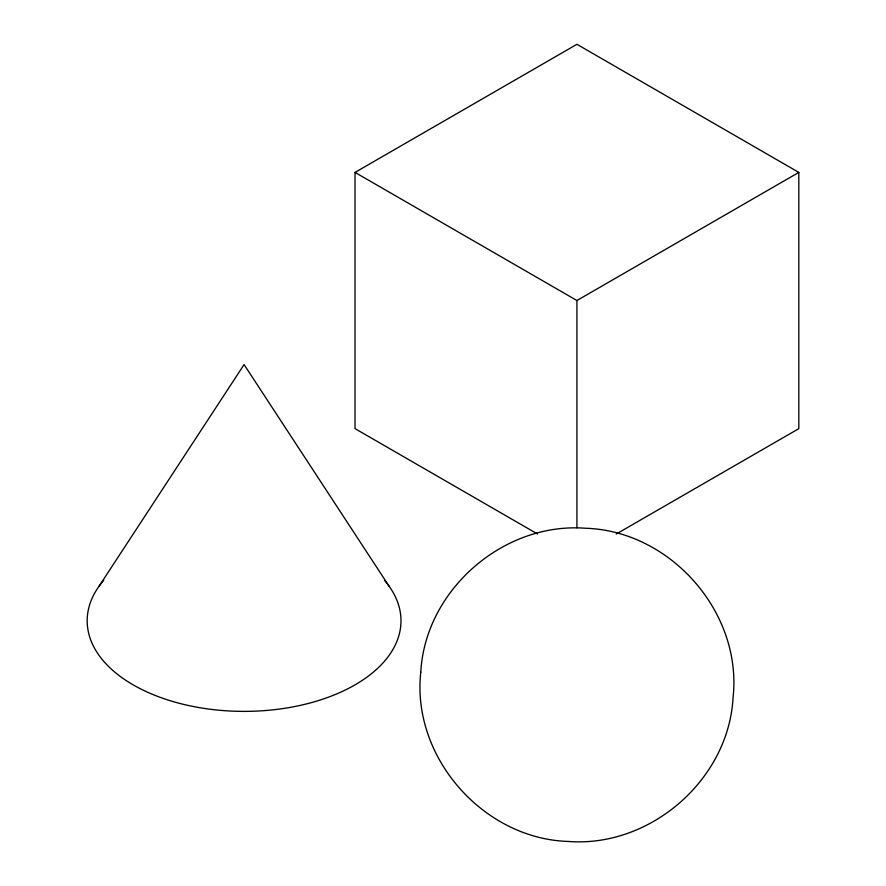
<?xml version="1.0" encoding="UTF-8"?>
<svg xmlns="http://www.w3.org/2000/svg" width="886" height="886" viewBox="0 0 886 886"><rect width="100%" height="100%" fill="white"/><g stroke="black" fill="none" stroke-linecap="round" stroke-linejoin="round"><path stroke-width="1.33" d="M99.121 586.133L244.082 364.578L389.043 586.133M537.558 534.014L355.031 428.636L355.031 172.405L576.93 44.3L798.818 172.405L798.818 428.636L616.291 534.014M355.031 172.405L576.93 300.52L798.818 172.405M576.93 300.52L576.93 527.812M384.391 580.252A156.9 90.582 0 0 1 244.082 711.38A156.9 90.582 0 0 1 103.773 580.252M420.772 672.297C411.436 757.153 483.258 838.876 568.38 841.456C650.357 847.758 728.746 779.713 733.076 697.404C742.413 612.558 670.591 530.825 585.469 528.244C503.503 521.943 425.114 589.987 420.772 672.297"/></g></svg>
